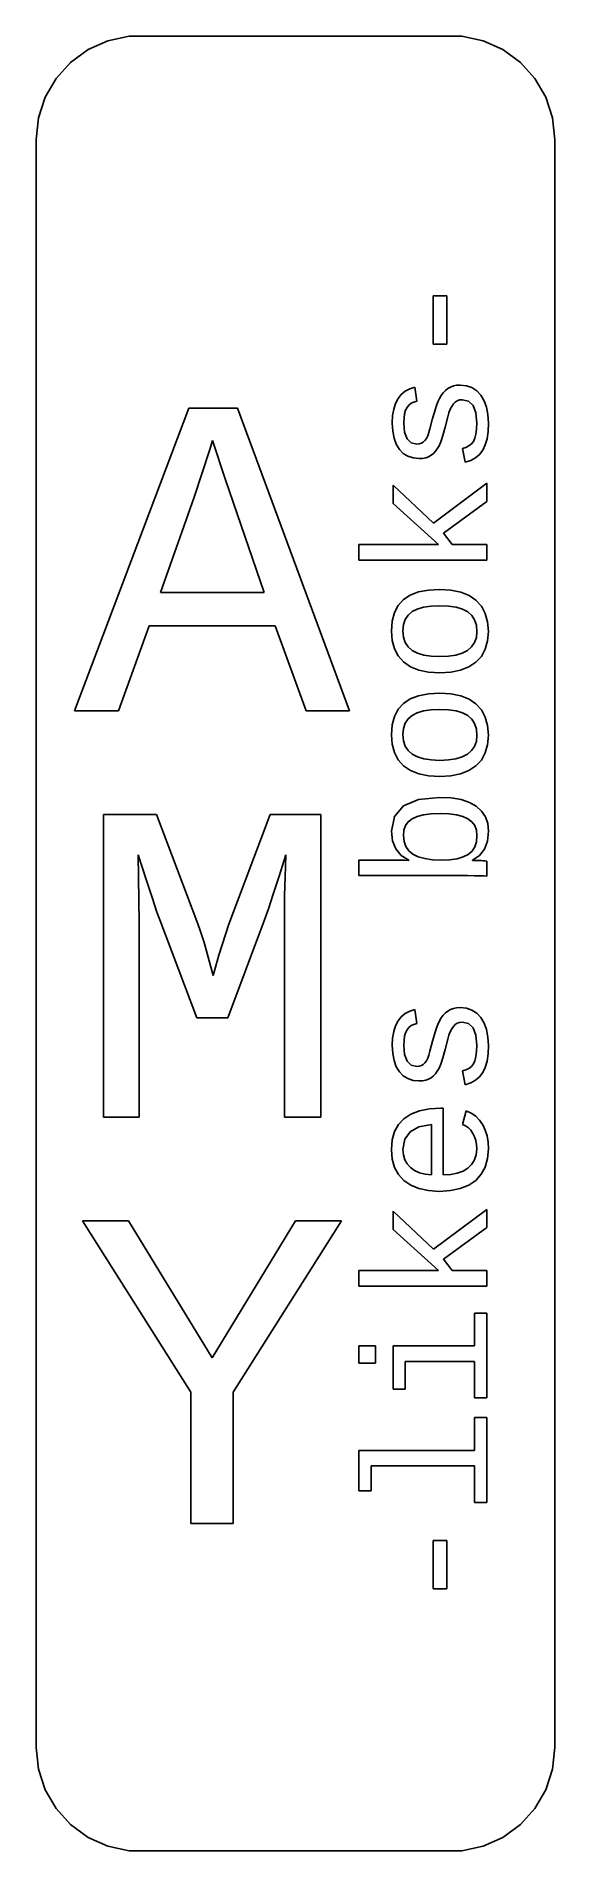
# Model space of a CAD drawing. Header units: metres. Extents: x 0 to 50, y 0 to 175.
import ezdxf

# ---------------------------------------------------------------- set-up
doc = ezdxf.new("R2010")
doc.units = ezdxf.units.M

msp = doc.modelspace()

# ---------------------------------------------------------------- linework, layer by layer
for p, q in [((8.95471, 174.945), (6.90982, 174.511)), ((41.0453, 174.945), (8.95471, 174.945)), ((43.0902, 174.511), (41.0453, 174.945)), ((5, 173.66), (3.30869, 172.431)), ((6.90982, 174.511), (5, 173.66)), ((45, 173.66), (43.0902, 174.511)), ((46.6913, 172.431), (45, 173.66)), ((3.30869, 172.431), (1.90982, 170.878)), ((48.0902, 170.878), (46.6913, 172.431)), ((1.90982, 170.878), (0.86453, 169.067)), ((49.1355, 169.067), (48.0902, 170.878)), ((0.86453, 169.067), (0.21852, 167.079)), ((49.7815, 167.079), (49.1355, 169.067)), ((0.21852, 167.079), (0, 165)), ((50, 165), (49.7815, 167.079)), ((0, 165), (0, 10)), ((50, 10), (50, 165)), ((38.2613, 145.275), (38.2613, 149.939)), ((38.2613, 149.939), (39.5941, 149.939)), ((39.5941, 149.939), (39.5941, 145.275)), ((39.5941, 145.275), (38.2613, 145.275)), ((34.6455, 139.549), (34.8906, 140.024)), ((34.8906, 140.024), (35.2025, 140.42)), ((35.2025, 140.42), (35.5782, 140.735)), ((35.5782, 140.735), (36.0176, 140.966)), ((36.0176, 140.966), (36.5207, 141.116)), ((36.5207, 141.116), (36.6889, 139.766)), ((38.7195, 139.699), (38.8816, 140.045)), ((38.8816, 140.045), (39.0533, 140.327)), ((39.0533, 140.327), (39.2452, 140.577)), ((39.2452, 140.577), (39.4574, 140.795)), ((39.4574, 140.795), (39.6899, 140.982)), ((39.6899, 140.982), (39.9462, 141.131)), ((39.9462, 141.131), (40.2298, 141.238)), ((40.2298, 141.238), (40.5407, 141.302)), ((40.5407, 141.302), (40.879, 141.323)), ((41.0792, 139.916), (40.8266, 139.89)), ((40.879, 141.323), (41.4832, 141.263)), ((41.6967, 139.775), (41.0792, 139.916)), ((41.4832, 141.263), (42.0186, 141.081)), ((42.0186, 141.081), (42.485, 140.777)), ((42.485, 140.777), (42.8824, 140.353)), ((42.8824, 140.353), (43.1995, 139.821)), ((3.67979, 109.925), (14.7002, 139.092)), ((14.7002, 139.092), (19.3913, 139.092)), ((19.3913, 139.092), (30.2173, 109.925)), ((34.3305, 137.684), (34.3655, 138.379)), ((34.3655, 138.379), (34.4705, 139.001)), ((34.4705, 139.001), (34.6455, 139.549)), ((35.5257, 138.552), (35.4667, 138.148)), ((35.624, 138.894), (35.5257, 138.552)), ((35.7615, 139.174), (35.624, 138.894)), ((35.9374, 139.398), (35.7615, 139.174)), ((36.1506, 139.572), (35.9374, 139.398)), ((36.4011, 139.694), (36.1506, 139.572)), ((36.6889, 139.766), (36.4011, 139.694)), ((38.2269, 138.091), (38.3922, 138.723)), ((38.3922, 138.723), (38.5564, 139.258)), ((38.5564, 139.258), (38.7195, 139.699)), ((39.6862, 138.259), (39.4312, 137.259)), ((39.7975, 138.652), (39.6862, 138.259)), ((39.9239, 138.991), (39.7975, 138.652)), ((40.0653, 139.276), (39.9239, 138.991)), ((40.2218, 139.507), (40.0653, 139.276)), ((40.3979, 139.686), (40.2218, 139.507)), ((40.5995, 139.813), (40.3979, 139.686)), ((40.8266, 139.89), (40.5995, 139.813)), ((42.1378, 139.353), (41.6967, 139.775)), ((42.4024, 138.65), (42.1378, 139.353)), ((42.4906, 137.666), (42.4024, 138.65)), ((43.1995, 139.821), (43.426, 139.196)), ((43.426, 139.196), (43.5619, 138.478)), ((43.5619, 138.478), (43.6072, 137.666)), ((34.3735, 136.896), (34.3305, 137.684)), ((34.5024, 136.207), (34.3735, 136.896)), ((35.4667, 138.148), (35.4471, 137.684)), ((35.4471, 137.684), (35.5249, 136.79)), ((35.5249, 136.79), (35.7585, 136.152)), ((37.6306, 136.187), (37.7579, 136.439)), ((37.7579, 136.439), (37.8707, 136.743)), ((37.8707, 136.743), (37.9689, 137.1)), ((37.9689, 137.1), (38.2269, 138.091)), ((39.2053, 136.46), (39.0086, 135.863)), ((39.4312, 137.259), (39.2053, 136.46)), ((42.3027, 136.194), (42.4071, 136.593)), ((42.4071, 136.593), (42.4697, 137.084)), ((42.4697, 137.084), (42.4906, 137.666)), ((43.5733, 136.86), (43.4715, 136.156)), ((43.6072, 137.666), (43.5733, 136.86)), ((16.7334, 135.13), (15.242, 130.529)), ((16.9915, 135.978), (16.7334, 135.13)), ((18.244, 132.202), (16.9915, 135.978)), ((34.7174, 135.617), (34.5024, 136.207)), ((35.0184, 135.126), (34.7174, 135.617)), ((35.3956, 134.74), (35.0184, 135.126)), ((35.8392, 134.464), (35.3956, 134.74)), ((35.7585, 136.152), (36.1477, 135.77)), ((36.1477, 135.77), (36.6926, 135.642)), ((36.6926, 135.642), (36.929, 135.664)), ((36.929, 135.664), (37.1404, 135.728)), ((37.1404, 135.728), (37.327, 135.836)), ((37.327, 135.836), (37.4886, 135.987)), ((37.4886, 135.987), (37.6306, 136.187)), ((38.2947, 134.734), (38.0746, 134.559)), ((38.4959, 134.944), (38.2947, 134.734)), ((38.678, 135.188), (38.4959, 134.944)), ((38.8411, 135.466), (38.678, 135.188)), ((39.0086, 135.863), (38.8411, 135.466)), ((41.0915, 135.21), (41.4317, 135.311)), ((41.3519, 133.884), (41.0915, 135.21)), ((41.4317, 135.311), (41.7226, 135.458)), ((41.7226, 135.458), (41.9642, 135.65)), ((41.9642, 135.65), (42.1565, 135.888)), ((42.1565, 135.888), (42.3027, 136.194)), ((43.0642, 135.055), (42.7536, 134.646)), ((43.3018, 135.554), (43.0642, 135.055)), ((43.4715, 136.156), (43.3018, 135.554)), ((36.3494, 134.298), (35.8392, 134.464)), ((36.926, 134.243), (36.3494, 134.298)), ((37.2558, 134.263), (36.926, 134.243)), ((37.5571, 134.322), (37.2558, 134.263)), ((37.83, 134.421), (37.5571, 134.322)), ((38.0746, 134.559), (37.83, 134.421)), ((41.8974, 134.061), (41.3519, 133.884)), ((42.3647, 134.314), (41.8974, 134.061)), ((42.7536, 134.646), (42.3647, 134.314)), ((21.9854, 121.347), (18.244, 132.202)), ((34.4091, 129.917), (34.4091, 131.675)), ((34.4091, 131.675), (38.2981, 128.018)), ((38.2981, 128.018), (43.45, 131.866)), ((43.45, 131.866), (43.45, 130.109)), ((15.242, 130.529), (11.9785, 121.347)), ((38.7956, 125.96), (34.4091, 129.917)), ((43.45, 130.109), (39.2808, 127.06)), ((31.1072, 124.461), (31.1072, 125.96)), ((31.1072, 125.96), (38.7956, 125.96)), ((39.2808, 127.06), (40.0953, 125.96)), ((40.0953, 125.96), (43.45, 125.96)), ((43.45, 125.96), (43.45, 124.461)), ((43.45, 124.461), (31.1072, 124.461)), ((11.9785, 121.347), (21.9854, 121.347)), ((35.4114, 120.643), (36.0652, 121.077)), ((36.0652, 121.077), (36.868, 121.387)), ((36.868, 121.387), (37.8199, 121.572)), ((37.8199, 121.572), (38.9209, 121.634)), ((38.9209, 121.634), (39.9921, 121.569)), ((39.9921, 121.569), (40.9293, 121.373)), ((40.9293, 121.373), (41.7327, 121.046)), ((41.7327, 121.046), (42.4021, 120.589)), ((34.3243, 118.571), (34.5417, 119.392)), ((34.5417, 119.392), (34.9041, 120.082)), ((34.9041, 120.082), (35.4114, 120.643)), ((35.8573, 119.159), (35.581, 118.743)), ((36.2443, 119.488), (35.8573, 119.159)), ((36.7428, 119.738), (36.2443, 119.488)), ((37.355, 119.917), (36.7428, 119.738)), ((38.0811, 120.024), (37.355, 119.917)), ((38.9209, 120.06), (38.0811, 120.024)), ((39.7614, 120.023), (38.9209, 120.06)), ((40.4892, 119.912), (39.7614, 120.023)), ((41.1046, 119.727), (40.4892, 119.912)), ((41.6074, 119.468), (41.1046, 119.727)), ((41.9975, 119.126), (41.6074, 119.468)), ((42.2762, 118.693), (41.9975, 119.126)), ((42.4021, 120.589), (42.9294, 120.008)), ((42.9294, 120.008), (43.3059, 119.312)), ((43.3059, 119.312), (43.5319, 118.499)), ((10.8759, 118.128), (7.91525, 109.925)), ((23.0435, 118.128), (10.8759, 118.128)), ((26.0264, 109.925), (23.0435, 118.128)), ((34.2518, 117.62), (34.3243, 118.571)), ((34.3251, 116.709), (34.2518, 117.62)), ((35.4151, 118.238), (35.3598, 117.645)), ((35.3598, 117.645), (35.4162, 117.042)), ((35.581, 118.743), (35.4151, 118.238)), ((42.4435, 118.169), (42.2762, 118.693)), ((42.4421, 116.99), (42.4992, 117.553)), ((42.4992, 117.553), (42.4435, 118.169)), ((43.6072, 117.57), (43.5311, 116.66)), ((43.5319, 118.499), (43.6072, 117.57)), ((34.5448, 115.907), (34.3251, 116.709)), ((34.911, 115.216), (34.5448, 115.907)), ((35.4162, 117.042), (35.5853, 116.526)), ((35.5853, 116.526), (35.867, 116.096)), ((35.867, 116.096), (36.2615, 115.753)), ((36.2615, 115.753), (36.7654, 115.491)), ((36.7654, 115.491), (37.3765, 115.303)), ((40.4632, 115.303), (41.0772, 115.491)), ((41.0772, 115.491), (41.5865, 115.753)), ((41.5865, 115.753), (41.9858, 116.09)), ((41.9858, 116.09), (42.271, 116.503)), ((42.271, 116.503), (42.4421, 116.99)), ((43.3029, 115.863), (42.9225, 115.179)), ((43.5311, 116.66), (43.3029, 115.863)), ((35.4237, 114.634), (34.911, 115.216)), ((36.0813, 114.173), (35.4237, 114.634)), ((36.8833, 113.843), (36.0813, 114.173)), ((37.8299, 113.646), (36.8833, 113.843)), ((37.3765, 115.303), (38.0951, 115.191)), ((38.0951, 115.191), (38.9209, 115.153)), ((38.9209, 115.153), (39.7444, 115.191)), ((39.7444, 115.191), (40.4632, 115.303)), ((40.914, 113.837), (39.9821, 113.644)), ((41.7166, 114.158), (40.914, 113.837)), ((42.3899, 114.608), (41.7166, 114.158)), ((42.9225, 115.179), (42.3899, 114.608)), ((38.9209, 113.58), (37.8299, 113.646)), ((39.9821, 113.644), (38.9209, 113.58)), ((34.9041, 110.084), (35.4114, 110.645)), ((35.4114, 110.645), (36.0652, 111.078)), ((36.0652, 111.078), (36.868, 111.388)), ((36.868, 111.388), (37.8199, 111.574)), ((37.8199, 111.574), (38.9209, 111.636)), ((38.9209, 111.636), (39.9921, 111.57)), ((39.9921, 111.57), (40.9293, 111.374)), ((40.9293, 111.374), (41.7327, 111.048)), ((41.7327, 111.048), (42.4021, 110.59)), ((42.4021, 110.59), (42.9294, 110.01)), ((7.91525, 109.925), (3.67979, 109.925)), ((30.2173, 109.925), (26.0264, 109.925)), ((34.2518, 107.621), (34.3243, 108.572)), ((34.3243, 108.572), (34.5417, 109.393)), ((34.5417, 109.393), (34.9041, 110.084)), ((35.581, 108.744), (35.4151, 108.239)), ((35.8573, 109.161), (35.581, 108.744)), ((36.2443, 109.49), (35.8573, 109.161)), ((36.7428, 109.74), (36.2443, 109.49)), ((37.355, 109.918), (36.7428, 109.74)), ((38.0811, 110.025), (37.355, 109.918)), ((38.9209, 110.061), (38.0811, 110.025)), ((39.7614, 110.024), (38.9209, 110.061)), ((40.4892, 109.913), (39.7614, 110.024)), ((41.1046, 109.728), (40.4892, 109.913)), ((41.6074, 109.469), (41.1046, 109.728)), ((41.9975, 109.128), (41.6074, 109.469)), ((42.2762, 108.695), (41.9975, 109.128)), ((42.4435, 108.17), (42.2762, 108.695)), ((42.9294, 110.01), (43.3059, 109.313)), ((43.3059, 109.313), (43.5319, 108.5)), ((43.5319, 108.5), (43.6072, 107.571)), ((34.3251, 106.71), (34.2518, 107.621)), ((34.5448, 105.909), (34.3251, 106.71)), ((35.4151, 108.239), (35.3598, 107.646)), ((35.3598, 107.646), (35.4162, 107.043)), ((35.4162, 107.043), (35.5853, 106.527)), ((42.271, 106.504), (42.4421, 106.991)), ((42.4421, 106.991), (42.4992, 107.554)), ((42.4992, 107.554), (42.4435, 108.17)), ((43.6072, 107.571), (43.5311, 106.661)), ((34.911, 105.217), (34.5448, 105.909)), ((35.4237, 104.635), (34.911, 105.217)), ((35.5853, 106.527), (35.867, 106.097)), ((35.867, 106.097), (36.2615, 105.754)), ((36.2615, 105.754), (36.7654, 105.492)), ((36.7654, 105.492), (37.3765, 105.305)), ((37.3765, 105.305), (38.0951, 105.192)), ((38.0951, 105.192), (38.9209, 105.155)), ((38.9209, 105.155), (39.7444, 105.192)), ((39.7444, 105.192), (40.4632, 105.305)), ((40.4632, 105.305), (41.0772, 105.492)), ((41.0772, 105.492), (41.5865, 105.754)), ((41.5865, 105.754), (41.9858, 106.092)), ((41.9858, 106.092), (42.271, 106.504)), ((42.9225, 105.181), (42.3899, 104.609)), ((43.3029, 105.865), (42.9225, 105.181)), ((43.5311, 106.661), (43.3029, 105.865)), ((36.0813, 104.174), (35.4237, 104.635)), ((36.8833, 103.845), (36.0813, 104.174)), ((37.8299, 103.647), (36.8833, 103.845)), ((38.9209, 103.581), (37.8299, 103.647)), ((39.9821, 103.646), (38.9209, 103.581)), ((40.914, 103.838), (39.9821, 103.646)), ((41.7166, 104.16), (40.914, 103.838)), ((42.3899, 104.609), (41.7166, 104.16)), ((36.8644, 101.376), (38.8964, 101.579)), ((38.8964, 101.579), (40.0037, 101.527)), ((40.0037, 101.527), (40.9625, 101.368)), ((6.46835, 70.7585), (6.46835, 99.9251)), ((6.46835, 99.9251), (11.5898, 99.9251)), ((11.5898, 99.9251), (15.5894, 89.3987)), ((18.5722, 89.3764), (22.5686, 99.9251)), ((22.5686, 99.9251), (27.4319, 99.9251)), ((27.4319, 99.9251), (27.4319, 70.7585)), ((34.2518, 98.3218), (34.5421, 99.747)), ((34.5421, 99.747), (35.413, 100.765)), ((35.413, 100.765), (36.8644, 101.376)), ((36.7287, 99.7411), (36.2467, 99.517)), ((37.3394, 99.9012), (36.7287, 99.7411)), ((38.0787, 99.9973), (37.3394, 99.9012)), ((38.9467, 100.029), (38.0787, 99.9973)), ((39.7943, 99.9977), (38.9467, 100.029)), ((40.524, 99.903), (39.7943, 99.9977)), ((41.1357, 99.7453), (40.524, 99.903)), ((40.9625, 101.368), (41.7726, 101.103)), ((41.6295, 99.5244), (41.1357, 99.7453)), ((41.7726, 101.103), (42.4341, 100.733)), ((42.4341, 100.733), (42.9473, 100.265)), ((42.9473, 100.265), (43.3139, 99.7056)), ((43.3139, 99.7056), (43.5339, 99.055)), ((34.356, 97.3888), (34.2518, 98.3218)), ((35.4625, 98.4232), (35.4102, 97.914)), ((35.6194, 98.8602), (35.4625, 98.4232)), ((35.8808, 99.2248), (35.6194, 98.8602)), ((36.2467, 99.517), (35.8808, 99.2248)), ((42.01, 99.2338), (41.6295, 99.5244)), ((42.2818, 98.8657), (42.01, 99.2338)), ((42.4448, 98.42), (42.2818, 98.8657)), ((42.4992, 97.8968), (42.4448, 98.42)), ((43.6072, 98.3132), (43.5114, 97.377)), ((43.5339, 99.055), (43.6072, 98.3132)), ((34.6686, 96.6141), (34.356, 97.3888)), ((35.1895, 95.9977), (34.6686, 96.6141)), ((35.4102, 97.914), (35.4672, 97.3353)), ((35.4672, 97.3353), (35.6381, 96.841)), ((35.6381, 96.841), (35.9229, 96.4312)), ((35.9229, 96.4312), (36.3217, 96.1058)), ((41.659, 96.0886), (42.0266, 96.408)), ((42.0266, 96.408), (42.2891, 96.8158)), ((42.2891, 96.8158), (42.4467, 97.3121)), ((42.4467, 97.3121), (42.4992, 97.8968)), ((43.2239, 96.6012), (42.7449, 95.9858)), ((43.5114, 97.377), (43.2239, 96.6012)), ((10.602, 93.6646), (9.84016, 96.0339)), ((9.84016, 96.0339), (9.92618, 89.5262)), ((24.0601, 96.0339), (23.4129, 93.9801)), ((23.9932, 93.8732), (24.0601, 96.0339)), ((31.1072, 94.0409), (31.1072, 95.5395)), ((31.1072, 95.5395), (34.6167, 95.5395)), ((34.6167, 95.5395), (34.9003, 95.5375)), ((34.9003, 95.5375), (35.2118, 95.5312)), ((35.9188, 95.5395), (35.1895, 95.9977)), ((35.2118, 95.5312), (35.5513, 95.5209)), ((35.5513, 95.5209), (35.9188, 95.5064)), ((35.9188, 95.5064), (35.9188, 95.5395)), ((36.3217, 96.1058), (36.8354, 95.8581)), ((36.8354, 95.8581), (37.4662, 95.6811)), ((37.4662, 95.6811), (38.2142, 95.5749)), ((38.2142, 95.5749), (39.0794, 95.5395)), ((39.0794, 95.5395), (39.8929, 95.5739)), ((39.8929, 95.5739), (40.594, 95.6768)), ((40.594, 95.6768), (41.1827, 95.8484)), ((41.1827, 95.8484), (41.659, 96.0886)), ((42.7449, 95.9858), (42.0742, 95.5309)), ((42.0742, 95.5309), (42.0742, 95.5137)), ((42.0742, 95.5137), (42.2777, 95.5119)), ((42.2777, 95.5119), (42.4854, 95.5064)), ((42.4854, 95.5064), (42.6972, 95.4971)), ((42.6972, 95.4971), (42.9131, 95.4843)), ((42.9131, 95.4843), (43.1102, 95.4708)), ((43.1102, 95.4708), (43.2654, 95.4588)), ((43.2654, 95.4588), (43.3786, 95.4481)), ((43.3786, 95.4481), (43.45, 95.4388)), ((43.45, 95.4388), (43.45, 93.9905)), ((11.2018, 91.8311), (10.602, 93.6646)), ((23.4129, 93.9801), (22.8546, 92.2518)), ((23.9454, 92.0725), (23.9653, 93.0661)), ((23.9653, 93.0661), (23.9932, 93.8732)), ((41.5951, 94.0409), (31.1072, 94.0409)), ((42.238, 94.0378), (41.5951, 94.0409)), ((42.7615, 94.0283), (42.238, 94.0378)), ((43.1655, 94.0126), (42.7615, 94.0283)), ((43.45, 93.9905), (43.1655, 94.0126)), ((11.6394, 90.5334), (11.2018, 91.8311)), ((22.8546, 92.2518), (22.3852, 90.849)), ((23.9334, 90.8926), (23.9454, 92.0725)), ((9.92618, 89.5262), (9.92618, 70.7585)), ((11.9148, 89.7716), (11.6394, 90.5334)), ((15.5001, 80.3447), (11.9148, 89.7716)), ((15.5894, 89.3987), (15.8509, 88.6602)), ((17.6194, 86.3648), (18.5722, 89.3764)), ((22.0046, 89.7716), (18.4607, 80.3447)), ((22.3852, 90.849), (22.0046, 89.7716)), ((23.9294, 89.5262), (23.9334, 90.8926)), ((23.9294, 70.7585), (23.9294, 89.5262)), ((15.8509, 88.6602), (16.1829, 87.5854)), ((16.1829, 87.5854), (16.5855, 86.1744)), ((16.5855, 86.1744), (17.0585, 84.4272)), ((17.0585, 84.4272), (17.6194, 86.3648)), ((35.2025, 80.4288), (35.5782, 80.743)), ((35.5782, 80.743), (36.0176, 80.9748)), ((36.0176, 80.9748), (36.5207, 81.1241)), ((36.5207, 81.1241), (36.6889, 79.7741)), ((39.0533, 80.335), (39.2452, 80.5852)), ((39.2452, 80.5852), (39.4574, 80.8036)), ((39.4574, 80.8036), (39.6899, 80.9902)), ((39.6899, 80.9902), (39.9462, 81.1396)), ((39.9462, 81.1396), (40.2298, 81.2464)), ((40.2298, 81.2464), (40.5407, 81.3104)), ((40.5407, 81.3104), (40.879, 81.3317)), ((40.879, 81.3317), (41.4832, 81.2711)), ((41.4832, 81.2711), (42.0186, 81.0891)), ((42.0186, 81.0891), (42.485, 80.7859)), ((42.485, 80.7859), (42.8824, 80.3613)), ((18.4607, 80.3447), (15.5001, 80.3447)), ((34.3655, 78.3878), (34.4705, 79.0098)), ((34.4705, 79.0098), (34.6455, 79.5578)), ((34.6455, 79.5578), (34.8906, 80.0321)), ((34.8906, 80.0321), (35.2025, 80.4288)), ((35.624, 78.9019), (35.5257, 78.5602)), ((35.7615, 79.182), (35.624, 78.9019)), ((35.9374, 79.4065), (35.7615, 79.182)), ((36.1506, 79.58), (35.9374, 79.4065)), ((36.4011, 79.7026), (36.1506, 79.58)), ((36.6889, 79.7741), (36.4011, 79.7026)), ((38.2269, 78.0998), (38.3922, 78.7309)), ((38.3922, 78.7309), (38.5564, 79.2668)), ((38.5564, 79.2668), (38.7195, 79.7075)), ((38.7195, 79.7075), (38.8816, 80.053)), ((38.8816, 80.053), (39.0533, 80.335)), ((39.9239, 78.999), (39.7975, 78.66)), ((40.0653, 79.284), (39.9239, 78.999)), ((40.2218, 79.5149), (40.0653, 79.284)), ((40.3979, 79.6939), (40.2218, 79.5149)), ((40.5995, 79.8217), (40.3979, 79.6939)), ((40.8266, 79.8984), (40.5995, 79.8217)), ((41.0792, 79.924), (40.8266, 79.8984)), ((41.6967, 79.7834), (41.0792, 79.924)), ((42.1378, 79.3617), (41.6967, 79.7834)), ((42.4024, 78.6588), (42.1378, 79.3617)), ((42.8824, 80.3613), (43.1995, 79.8295)), ((43.1995, 79.8295), (43.426, 79.2045)), ((43.426, 79.2045), (43.5619, 78.4862)), ((34.3305, 77.692), (34.3655, 78.3878)), ((34.3735, 76.9043), (34.3305, 77.692)), ((35.4667, 78.1569), (35.4471, 77.692)), ((35.4471, 77.692), (35.5249, 76.7988)), ((35.5257, 78.5602), (35.4667, 78.1569)), ((37.8707, 76.7515), (37.9689, 77.1085)), ((37.9689, 77.1085), (38.2269, 78.0998)), ((39.4312, 77.2674), (39.2053, 76.4689)), ((39.6862, 78.2669), (39.4312, 77.2674)), ((39.7975, 78.66), (39.6862, 78.2669)), ((42.4906, 77.6748), (42.4024, 78.6588)), ((42.4071, 76.6012), (42.4697, 77.0919)), ((42.4697, 77.0919), (42.4906, 77.6748)), ((43.5619, 78.4862), (43.6072, 77.6748)), ((43.6072, 77.6748), (43.5733, 76.8681)), ((34.5024, 76.2155), (34.3735, 76.9043)), ((34.7174, 75.6256), (34.5024, 76.2155)), ((35.0184, 75.1345), (34.7174, 75.6256)), ((35.5249, 76.7988), (35.7585, 76.1608)), ((35.7585, 76.1608), (36.1477, 75.778)), ((36.1477, 75.778), (36.6926, 75.6504)), ((36.6926, 75.6504), (36.929, 75.672)), ((36.929, 75.672), (37.1404, 75.7367)), ((37.1404, 75.7367), (37.327, 75.8446)), ((37.327, 75.8446), (37.4886, 75.9956)), ((37.4886, 75.9956), (37.6306, 76.1951)), ((37.6306, 76.1951), (37.7579, 76.447)), ((37.7579, 76.447), (37.8707, 76.7515)), ((38.8411, 75.4748), (38.678, 75.1965)), ((39.0086, 75.8713), (38.8411, 75.4748)), ((39.2053, 76.4689), (39.0086, 75.8713)), ((41.0915, 75.2181), (41.4317, 75.3199)), ((41.3519, 73.8926), (41.0915, 75.2181)), ((41.4317, 75.3199), (41.7226, 75.4668)), ((41.7226, 75.4668), (41.9642, 75.6589)), ((41.9642, 75.6589), (42.1565, 75.8961)), ((42.1565, 75.8961), (42.3027, 76.2026)), ((42.3027, 76.2026), (42.4071, 76.6012)), ((43.3018, 75.5623), (43.0642, 75.0633)), ((43.4715, 76.1639), (43.3018, 75.5623)), ((43.5733, 76.8681), (43.4715, 76.1639)), ((35.3956, 74.7481), (35.0184, 75.1345)), ((35.8392, 74.4721), (35.3956, 74.7481)), ((36.3494, 74.3065), (35.8392, 74.4721)), ((36.926, 74.2513), (36.3494, 74.3065)), ((37.2558, 74.271), (36.926, 74.2513)), ((37.5571, 74.3302), (37.2558, 74.271)), ((37.83, 74.4289), (37.5571, 74.3302)), ((38.0746, 74.567), (37.83, 74.4289)), ((38.2947, 74.7426), (38.0746, 74.567)), ((38.4959, 74.9524), (38.2947, 74.7426)), ((38.678, 75.1965), (38.4959, 74.9524)), ((41.8974, 74.069), (41.3519, 73.8926)), ((42.3647, 74.3229), (41.8974, 74.069)), ((42.7536, 74.6543), (42.3647, 74.3229)), ((43.0642, 75.0633), (42.7536, 74.6543)), ((9.92618, 70.7585), (6.46835, 70.7585)), ((27.4319, 70.7585), (23.9294, 70.7585)), ((34.5503, 69.3634), (34.9235, 70.0453)), ((34.9235, 70.0453), (35.4458, 70.6084)), ((35.4458, 70.6084), (36.1191, 71.0496)), ((36.1191, 71.0496), (36.9448, 71.3647)), ((38.104, 70.0667), (36.9035, 69.8286)), ((36.9448, 71.3647), (37.9229, 71.5538)), ((37.9229, 71.5538), (39.0536, 71.6169)), ((38.104, 65.2022), (38.104, 70.0667)), ((39.0536, 71.6169), (39.2538, 71.6169)), ((39.2538, 71.6169), (39.2538, 65.1863)), ((41.0915, 70.0593), (41.4673, 71.3749)), ((41.3975, 69.9243), (41.0915, 70.0593)), ((41.4673, 71.3749), (41.9554, 71.1535)), ((41.9554, 71.1535), (42.3828, 70.8556)), ((42.3828, 70.8556), (42.7496, 70.481)), ((42.7496, 70.481), (43.0556, 70.0298)), ((43.0556, 70.0298), (43.297, 69.5166)), ((34.2518, 67.643), (34.3265, 68.5626)), ((34.3265, 68.5626), (34.5503, 69.3634)), ((35.5314, 68.6248), (35.3598, 67.659)), ((36.0459, 69.348), (35.5314, 68.6248)), ((36.9035, 69.8286), (36.0459, 69.348)), ((41.6694, 69.7356), (41.3975, 69.9243)), ((41.9073, 69.4931), (41.6694, 69.7356)), ((42.111, 69.1969), (41.9073, 69.4931)), ((42.2739, 68.8611), (42.111, 69.1969)), ((42.3902, 68.4986), (42.2739, 68.8611)), ((42.46, 68.1094), (42.3902, 68.4986)), ((43.297, 69.5166), (43.4693, 68.9562)), ((43.4693, 68.9562), (43.5727, 68.3484)), ((43.5727, 68.3484), (43.6072, 67.6934)), ((34.3266, 66.7221), (34.2518, 67.643)), ((34.551, 65.9159), (34.3266, 66.7221)), ((35.3598, 67.659), (35.4056, 67.1304)), ((35.4056, 67.1304), (35.5429, 66.66)), ((35.5429, 66.66), (35.7717, 66.2478)), ((42.0009, 66.2233), (42.2689, 66.6514)), ((42.2689, 66.6514), (42.4296, 67.1415)), ((42.4296, 67.1415), (42.4832, 67.6934)), ((42.4832, 67.6934), (42.46, 68.1094)), ((43.5306, 66.7669), (43.3007, 65.954)), ((43.6072, 67.6934), (43.5306, 66.7669)), ((34.9248, 65.2247), (34.551, 65.9159)), ((35.4483, 64.6482), (34.9248, 65.2247)), ((35.7717, 66.2478), (36.092, 65.8938)), ((36.092, 65.8938), (36.4923, 65.6069)), ((36.4923, 65.6069), (36.9611, 65.396)), ((36.9611, 65.396), (37.4983, 65.2611)), ((37.4983, 65.2611), (38.104, 65.2022)), ((39.2538, 65.1863), (39.97, 65.2282)), ((39.97, 65.2282), (40.6041, 65.354)), ((40.6041, 65.354), (41.156, 65.5636)), ((41.156, 65.5636), (41.6258, 65.857)), ((41.6258, 65.857), (42.0009, 66.2233)), ((42.9176, 65.2548), (42.3813, 64.6691)), ((43.3007, 65.954), (42.9176, 65.2548)), ((36.1108, 64.1947), (35.4483, 64.6482)), ((36.9021, 63.8707), (36.1108, 64.1947)), ((37.822, 63.6763), (36.9021, 63.8707)), ((38.8705, 63.6115), (37.822, 63.6763)), ((39.9468, 63.6776), (38.8705, 63.6115)), ((40.8906, 63.8759), (39.9468, 63.6776)), ((41.7021, 64.2064), (40.8906, 63.8759)), ((42.3813, 64.6691), (41.7021, 64.2064)), ((34.4091, 59.9268), (34.4091, 61.6846)), ((34.4091, 61.6846), (38.2981, 58.0277)), ((38.2981, 58.0277), (43.45, 61.8762)), ((43.45, 61.8762), (43.45, 60.1184)), ((14.9169, 44.2375), (4.45741, 60.7585)), ((4.45741, 60.7585), (8.88724, 60.7585)), ((8.88724, 60.7585), (16.9692, 47.5678)), ((16.9692, 47.5678), (25.0098, 60.7585)), ((29.4396, 60.7585), (18.9802, 44.2375)), ((25.0098, 60.7585), (29.4396, 60.7585)), ((38.7956, 55.9702), (34.4091, 59.9268)), ((43.45, 60.1184), (39.2808, 57.0695)), ((31.1072, 54.4703), (31.1072, 55.9702)), ((31.1072, 55.9702), (38.7956, 55.9702)), ((39.2808, 57.0695), (40.0953, 55.9702)), ((40.0953, 55.9702), (43.45, 55.9702)), ((43.45, 55.9702), (43.45, 54.4703)), ((43.45, 54.4703), (31.1072, 54.4703)), ((42.267, 48.7121), (42.267, 51.8776)), ((42.267, 51.8776), (43.45, 51.8776)), ((43.45, 51.8776), (43.45, 43.6978)), ((31.1072, 47.0464), (31.1072, 48.7121)), ((31.1072, 48.7121), (32.7066, 48.7121)), ((32.7066, 48.7121), (32.7066, 47.0464)), ((34.4091, 44.5552), (34.4091, 48.7121)), ((34.4091, 48.7121), (42.267, 48.7121)), ((32.7066, 47.0464), (31.1072, 47.0464)), ((42.267, 47.2122), (35.592, 47.2122)), ((35.592, 47.2122), (35.592, 44.5552)), ((42.267, 43.6978), (42.267, 47.2122)), ((14.9169, 31.5918), (14.9169, 44.2375)), ((18.9802, 44.2375), (18.9802, 31.5918)), ((35.592, 44.5552), (34.4091, 44.5552)), ((43.45, 43.6978), (42.267, 43.6978)), ((42.267, 38.6385), (42.267, 41.8041)), ((42.267, 41.8041), (43.45, 41.8041)), ((43.45, 41.8041), (43.45, 33.6243)), ((31.1072, 34.7323), (31.1072, 38.6385)), ((31.1072, 38.6385), (42.267, 38.6385)), ((42.267, 37.1387), (32.2901, 37.1387)), ((32.2901, 37.1387), (32.2901, 34.7323)), ((42.267, 33.6243), (42.267, 37.1387)), ((32.2901, 34.7323), (31.1072, 34.7323)), ((43.45, 33.6243), (42.267, 33.6243)), ((18.9802, 31.5918), (14.9169, 31.5918)), ((38.2613, 25.2914), (38.2613, 29.9555)), ((38.2613, 29.9555), (39.5941, 29.9555)), ((39.5941, 29.9555), (39.5941, 25.2914)), ((39.5941, 25.2914), (38.2613, 25.2914)), ((0, 10), (0.21852, 7.92087)), ((49.7815, 7.92087), (50, 10)), ((0.21852, 7.92087), (0.86453, 5.93263)), ((49.1355, 5.93263), (49.7815, 7.92087)), ((0.86453, 5.93263), (1.90982, 4.12215)), ((48.0902, 4.12215), (49.1355, 5.93263)), ((1.90982, 4.12215), (3.30869, 2.56854)), ((46.6913, 2.56854), (48.0902, 4.12215)), ((3.30869, 2.56854), (5, 1.33974)), ((45, 1.33974), (46.6913, 2.56854)), ((5, 1.33974), (6.90982, 0.48943)), ((6.90982, 0.48943), (8.95471, 0.05478)), ((8.95471, 0.05478), (41.0453, 0.05478)), ((41.0453, 0.05478), (43.0902, 0.48943)), ((43.0902, 0.48943), (45, 1.33974))]:
    msp.add_line(p, q)

doc.saveas('drawing.dxf')
